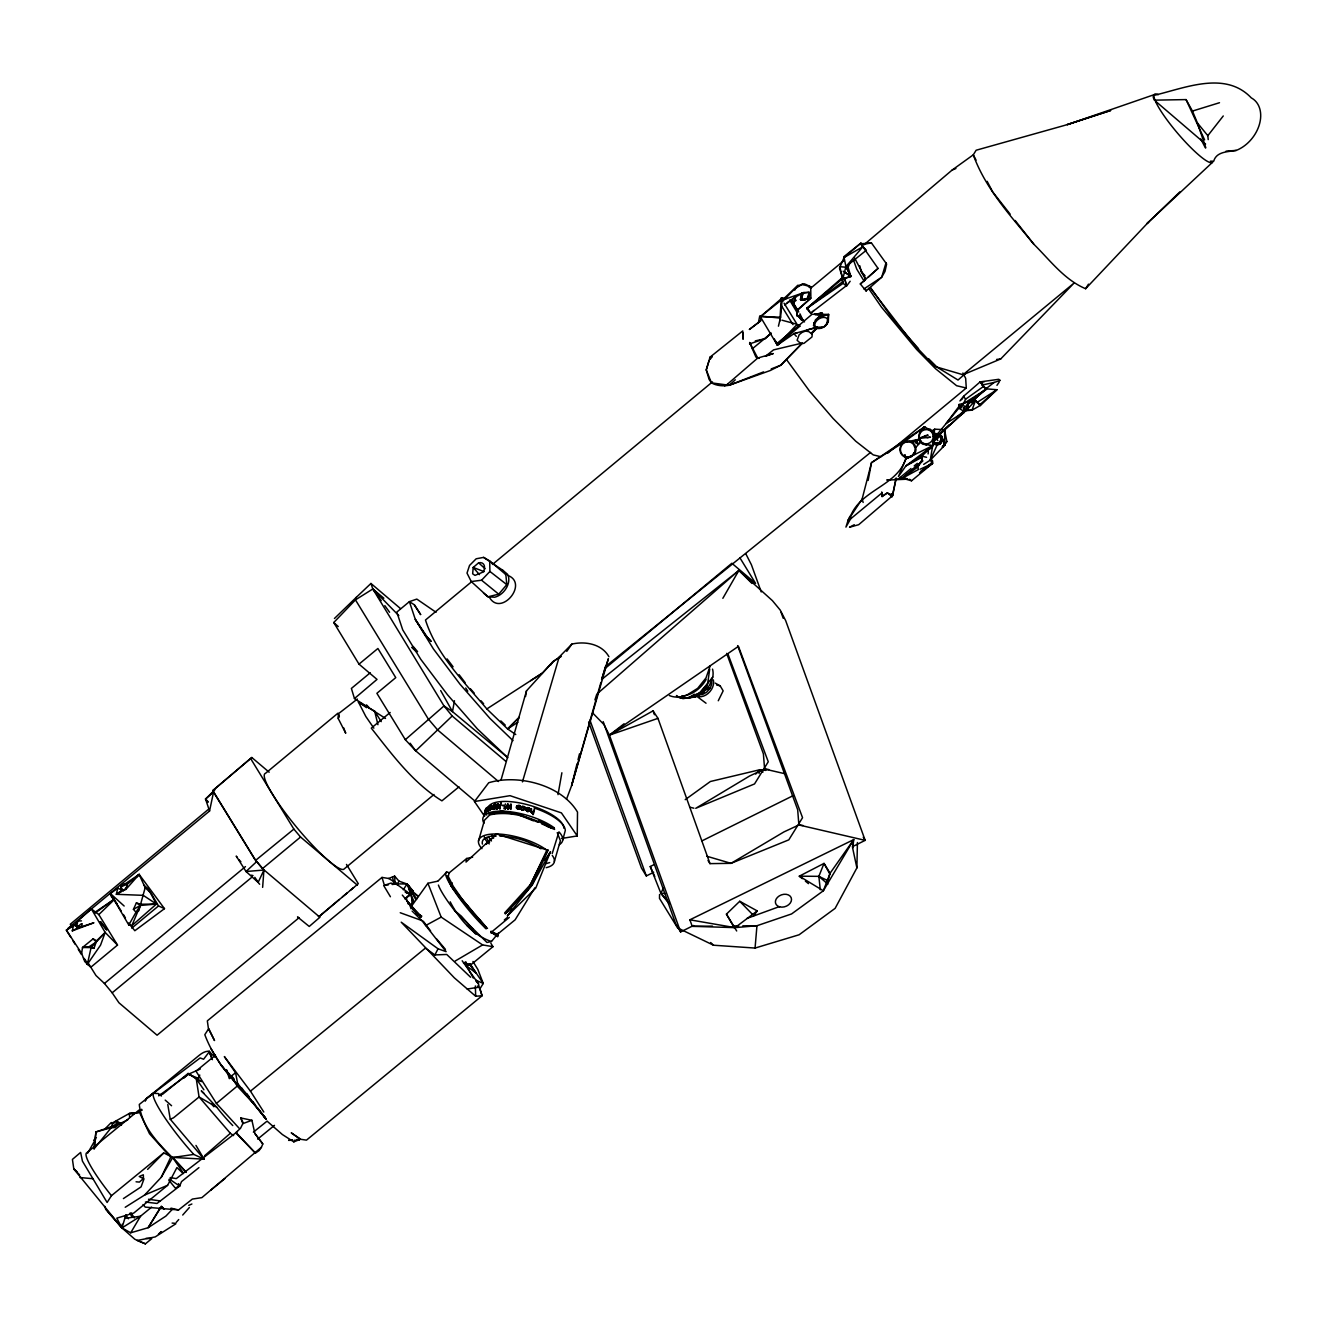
<?xml version="1.0" encoding="UTF-8"?>
<svg xmlns="http://www.w3.org/2000/svg" width="1327" height="1327" viewBox="0 0 1327 1327"><rect width="100%" height="100%" fill="white"/><g stroke="black" fill="none" stroke-linecap="round" stroke-linejoin="round"><path stroke-width="1.5" d="M483.94 823.238A41.419 14.68 16.1 0 1 505.189 811.278A41.419 14.68 16.1 0 1 554.155 827.749L554.57 829.425L538.58 820.202M946.864 441.543L942.485 447.199L946.864 441.543L944.525 429.699L934.689 429.168L931.172 431.341M412.233 892.175L413.294 891.296L412.216 892.225L413.294 891.296L408.285 885.258L412.879 892.739M919.379 438.391L919.395 435.173A7.249 7 -76.5 0 1 929.298 430.164A7.249 7 -76.5 0 1 931.687 441.161A7.249 7 -76.5 0 1 920.722 441.277L919.379 438.391L926.064 435.455L928.137 435.123L919.379 438.391L930.443 437.164L927.158 437.728M935.253 436.135L933.544 434.874L941.291 435.704L940.379 443.682L932.499 442.754L940.296 443.666C941.357 441.41 940.329 431.623 940.661 438.175M561.421 838.515L577.245 835.927L577.51 812.091C561.288 784.788 517.961 773.923 488.718 782.748L474.469 801.525L484.604 816.337M510.447 809.37L511.011 804.344M510.945 804.344L508.291 807.861L510.878 804.245L510.928 809.42M659.569 894.464L659.486 898.396L677.566 927.872L713.511 945.222L755.063 948.059L799.119 934.772L835.131 908.348L856.894 867.891L857.424 842.529M519.968 807.43C519.736 803.863 514.362 808.591 518.675 805.837M487.888 808.359C487.672 804.411 484.239 812.804 486.661 810.432M779.878 321.034L781.271 298.044L785.833 298.89L803.963 292.554L809.105 292.189L807.728 298.276M531.281 810.78L531.397 808.624L531.513 812.738M121.404 1123.405L117.639 1122.592L111.219 1127.718L94.084 1148.834L95.942 1131.948L112.165 1126.407M911.052 468.497L900.071 477.538L911.5 480.822L932.649 463.355L932.417 460.353L930.293 460.154L923.692 464.384M529.423 810.979L527.416 811.494L526.023 810.233A1.858 1.742 8 0 1 525.923 809.686L529.49 809.901L528.727 808.276L529.523 809.769M813.915 310.418L810.78 313.487L806.7 308.511L842.711 278.57L850.889 276.464L848.102 267.341L849.595 263.559L845.929 266.627L842.728 279.134L843.226 283.298L846.444 286.217L850.159 281.258M522.954 809.818L524.746 808.491L523.336 806.833M760.603 320.885L749.44 329.428L760.603 320.885L760.952 318.032M495.916 807.878L497.21 808.375L496.132 808.309L496.381 806.335L497.542 804.56L498.454 805.157M491.571 805.373L491.537 806.451A5.242 2.355 -62.9 0 1 491.388 807.081L491.537 807.264A5.374 2.438 -62.7 0 0 491.687 806.551L490.708 805.439L489.199 808.657A4.86 1.874 -64.7 0 0 489.082 809.238L489.829 810.449M498.189 807.33A6.005 3.981 -54.3 0 0 498.438 806.65L498.72 806.003A5.358 3.533 -54.4 0 0 498.869 805.356L497.426 804.013L495.668 807.115A4.844 2.87 -57.8 0 0 495.568 807.662L496.514 809.138L498.139 807.314A5.772 3.799 -54.6 0 0 498.388 806.783L498.471 806.352A7.083 4.611 -54.9 0 0 498.587 805.871A5.258 3.417 -54.9 0 0 498.703 805.273L498.471 804.062L498.703 805.273M145.953 1238.373L151.726 1238.688L145.389 1243.847L134.807 1239.252L121.968 1227.923L122.217 1224.24M343.593 727.727L345.733 733.25L338.302 718.67L338.684 713.528L357.361 699.047M338.302 718.67L338.584 714.805M262.63 887.365L263.924 870.048L254.552 858.868L213.547 792.07L205.536 799.036L209.55 811.013L67.876 928.469M486.362 810.465L486.213 809.503L486.478 810.349M495.568 807.679L496.381 809.055L495.701 807.778M530.717 811.179L531.762 812.754L530.684 811.245M755.063 948.059L756.954 925.732L791.589 913.938L823.354 890.765L853.759 839.593L689.874 919.81L692.23 926.312L734.992 927.639L756.954 925.732L742.805 925.848M778.435 326.193L780.608 317.153L782.2 299.039L781.271 298.044L781.221 300.151L760.354 316.738L777.323 345.136L793.961 333.674L797.411 332.629M821.911 314.217L815.442 319.873L813.484 325.397L817.216 328.565L823.802 326.989L828.297 321.864L828.645 314.399L812.024 314.283L799.435 324.982L796.797 324.684L777.323 345.136L775.3 341.122M529.49 809.868L528.229 808.11A1.858 1.758 14.4 0 0 527.682 808.11L528.196 808.11M803.416 300.151L800.579 299.57L802.105 299.603L801.956 293.483L800.579 299.57L803.416 300.151L807.861 298.492L809.238 292.404L801.823 293.267L800.446 299.371L807.861 298.492M495.585 806.219L495.452 806.65A7.099 4.147 -58.1 0 0 495.585 806.169A5.341 3.102 -58.2 0 0 495.717 805.589L495.386 804.311L495.85 805.671A5.358 3.102 -58.3 0 1 495.717 806.302L495.585 807.463M486.296 809.785L487.357 807.529L486.992 808.276M486.445 809.984L486.495 808.607M856.894 867.891L852.647 848.069L853.045 844.436M489.215 809.57L489.729 810.316L490.957 808.491A5.971 2.72 -62.7 0 0 491.156 807.944L491.272 807.513A7.116 3.235 -62.7 0 0 491.405 807.032L490.874 805.754L489.53 809.072M94.084 1148.834L95.942 1131.948L111.219 1127.718L127.774 1119.855M495.701 805.589L495.485 804.378L494.258 804.676A1.808 0.979 -60.6 0 0 493.893 805.124M531.729 812.323L531.381 810.465M533.537 811.809L531.978 812.34L531.231 810.946M498.388 805.871L498.123 806.816L497.774 804.477M852.647 848.069L853.759 839.593L830.088 873.216L823.354 890.765L799.285 876.185L824.017 863.413L830.088 873.216L826.937 884.396M522.888 810.266L525.243 808.01L521.975 806.534A1.941 1.791 -8.9 0 0 521.528 806.833L522.224 807.032A1.742 1.642 -7.2 0 1 523.253 806.899L523.767 807.032A1.808 1.692 -7 0 1 524.198 807.198L524.746 808.508M882.538 495.999L887.348 492.914L892.142 496.879L896.107 478.151M489.082 809.238L489.414 810.449M491.537 806.451L491.255 805.224L490.177 806.103M914.32 454.365L915.199 448.543L913.54 444.412A7.663 7.398 -76.5 0 0 900.917 446.701A7.663 7.398 -76.5 0 0 908.829 456.936L912.279 455.41L914.602 452.341L911.566 456.737L908.099 457.682A8.277 7.995 -76.5 0 1 900.137 447.829A8.277 7.995 -76.5 0 1 911.334 441.858A8.277 7.995 -76.5 0 1 914.32 454.365L908.099 457.682L908.829 456.936M934.706 433.017L924.637 426.846L923.045 429.367L930.011 429.284L934.706 433.017L932.931 445.54L922.398 455.559L905.877 465.926L898.412 476.592L905.794 458.96L905.147 454.862M709.713 669.123L707.523 684.45L703.426 692.395L695.713 696.791L689.376 697.869L679.324 697.67L676.488 695.53M934.59 434.194A5.69 5.49 -76.5 0 1 941.739 436.384A5.69 5.49 -76.5 0 1 940.03 443.948A5.69 5.49 -76.5 0 1 932.632 442.87L933.229 441.941L930.293 460.154L932.533 463.339L919.528 472.644M933.611 436.683L934.689 429.168M91.331 908.879L98.828 914.602L117.506 945.073L90.783 967.267L84.746 961.561L81.644 953.383L82.49 947.495L93.106 938.852L96.589 940.777L105.181 932.45L91.331 908.879L77.746 921.054L75.108 924.919L68.108 929.082M494.954 807.679A5.955 3.367 -58.7 0 0 495.153 807.131L495.369 805.389M527.532 811.046L528.743 810.88L527.051 810.83A1.725 1.592 13.8 0 1 526.653 810.498L526.371 809.487L529.091 810.615M854.289 524.712L849.529 527.234L858.702 524.696L892.623 495.668L891.512 493.727L891.396 494.871L887.348 492.914L882.123 496.58L881.725 491.985M494.755 804.328L492.931 809.221L494.905 808.458A2.853 1.659 -58.2 0 0 495.319 807.612M526.819 808.525L526.653 808.027A1.924 1.825 13.4 0 1 528.163 807.629L526.437 808.276L528.179 808.176M118.717 1121.995L118.269 1124.749L115.001 1127.552L111.219 1127.718L112.397 1124.218L116.328 1121.182L121.537 1124.997M493.146 807.911L494.855 804.892M525.542 696.509L526.487 690.869L553.011 661.642L559.878 656.782M452.009 882.754L451.296 886.237L462.012 900.436L452.076 886.121L446.9 875.936L451.296 886.237L486.163 928.817A41.419 6.27 50.7 0 1 453.436 889.604A41.419 6.27 50.7 0 1 449.455 873.033M558.003 794.624L561.885 772.762M411.552 904.317L412.233 905.81L412.199 903.471L412.233 905.81L411.685 904.483M454.464 700.739L452.49 711.62L507.395 757.302M525.193 808.773L525.243 808.558A1.891 1.775 0.4 0 0 525.127 807.629L524.928 807.28M82.257 923.791L81.229 926.793L78.509 927.59L73.682 924.703L72.288 930.857L93.902 922.779L81.229 926.793L76.767 926.362L77.746 921.054L81.445 920.888M495.734 807.562L495.933 806.186M868.157 480.424L871.507 462.642L924.637 426.846L922.265 430.114M487.855 807.778L487.971 808.143M472.628 857.159L466.739 858.469L466.026 862.069L496.514 833.97L546.177 849.711A39.346 13.95 16.1 0 0 496.514 833.97A39.346 13.95 16.1 0 0 481.933 848.666M826.572 324.651L828.645 314.399L818.228 317.568M892.623 495.668L896.173 478.317M209.55 811.013L213.547 792.07M495.286 806.103L495.021 807.048M524.729 808.574L523.783 807.032M105.181 932.45L91.082 947.611L87.35 964.331L100.553 945.123L105.181 932.45L117.506 945.073M117.738 888.145L116.345 894.315L143.233 895.343L156.437 904.069L131.854 925.649L128.785 925.002L110.406 893.569L117.738 888.145L123.394 890.699L127.691 886.254M802.105 299.603L801.956 293.483M493.561 805.705L492.98 809.288L495.137 807.629M491.322 807.081C491.653 807.778 490.625 803.913 489.663 808.508M529.937 810.133L529.838 810.382A2.057 1.924 21.6 0 1 529.39 811.062L529.954 810.017A2.107 1.974 20.3 0 0 529.954 809.354L528.743 807.778L526.653 808.093M489.481 808.425L489.812 806.799M492.914 807.579L492.931 807.546A4.844 2.505 -60.6 0 0 492.815 808.126L493.495 809.42M520.234 806.318L520.483 807.562A2.04 1.874 -14.3 0 0 520.499 806.998L520.217 806.235A1.924 1.758 -22.1 0 0 519.338 805.522L516.518 806.683A2.024 1.825 -23.8 0 1 517.298 805.754M847.008 268.585L850.889 276.464L842.728 279.134L841.384 278.454L843.226 283.298L806.7 308.511L841.384 278.454L842.711 278.57L839.493 268.037L844.072 257.538L860.941 243.09L862.716 244.649M96.589 940.777L94.001 948.357L89.191 946.665L82.49 947.495L91.082 947.611M516.435 807.164L516.833 806.302A2.156 1.957 -22.9 0 1 517.43 805.771A1.891 1.742 -23 0 1 518.592 805.456L519.371 805.605M128.785 925.002L135.984 912.246L138.821 910.72L145.174 887.68L139.153 874.427L120.724 886.818L121.586 890.55L116.345 894.315L121.62 891.595M759.044 773.409L759.94 769.71L765.961 770.39M577.029 763.755L571.605 785.65L566.513 799.202M578.025 759.774L579.501 753.802M491.537 807.214L493.146 806.401L491.753 806.634M921.154 461L917.604 467.187L918.649 469.376L901.862 478.516L917.604 467.187L921.883 460.983L922.398 455.559L921.203 457.682L905.877 465.926L932.931 445.54L905.794 458.96C896.538 486.213 860.941 489.663 850.458 516.352L850.574 518.907L845.929 527.118L848.169 520.002L862.119 499.085L871.507 462.642L903.206 442.621L924.637 426.846C918.815 430.628 915.647 440.299 922.962 444.263L932.931 445.54L934.308 434.858L930.011 429.284M500.992 780.143L526.487 690.869M562.714 840.074L565.285 830.553A41.419 14.68 16.1 0 0 534.084 807.961M486.578 809.37L487.241 807.579M600.932 682.377L571.605 785.65L608.38 658.706L601.944 678.296M602.06 678.396L605.444 666.486M120.724 886.818L127.342 884.246L122.565 884.213L120.724 886.818L123.394 890.699L121.586 890.55L125.833 889.505L127.342 884.246L139.153 874.427L164.482 908.663L134.823 930.725L128.619 923.011M485.782 808.74C480.59 827.136 488.303 800.297 485.3 810.615A41.419 14.68 16.1 0 0 486.777 815.043M486.727 810.001L485.367 812.572L486.793 810.283M485.566 812.638L486.727 810.366M478.483 841.019L484.504 820.202L489.763 814.894C511.442 810.25 533.603 818.112 552.463 828.479L546.724 826.174M487.556 810.167L488.353 808.11M488.502 807.596C490.808 807.015 487.241 807.347 488.834 806.468M499.831 808.226C503.912 792.8 497.99 812.008 500.213 808.807M502.319 805.423L504.16 805.539L502.435 805.506M503.878 808.757L505.405 803.913M533.67 811.477C535.859 803.847 532.591 819.937 532.708 812.854A1.725 1.592 31.1 0 1 531.961 812.87L531.729 812.821M552.214 853.543L558.767 832.377M554.371 861.488L560.392 840.688L557.24 832.626M704.521 688.564L703.426 692.346L709.514 685.346L712.765 677.035A20.917 15.343 -49.7 0 0 712.533 669.123M522.44 781.902L559.165 657.047L571.887 644.093C585.224 640.991 601.761 643.927 608.944 656.732M172.908 1208.715L165.908 1216.079L148.11 1227.724L130.709 1232.8L121.968 1227.923L125.916 1214.802M886.038 262.779L881.692 277.227L866.1 290.978L860.311 283.961L878.043 268.402L861.273 244.55L861.754 243.704L871.457 242.99L886.635 264.04L884.993 271.471L881.692 277.227L863.877 288.954M400.538 608.612L370.946 583.465L356.2 597.432L355.454 599.87L333.757 622.529L359.003 664.147L377.017 679.407L354.458 698.549L385.527 718.454M594.927 699.876L596.851 693.988M196.877 1081.339L199.78 1075.052M793.032 304.746L795.619 296.883L803.963 292.554L800.446 299.371M742.772 332.662L743.087 339.264L742.755 330.937L710.045 357.145L706.246 369.918L709.116 379.439L711.471 382.873C716.746 385.908 723.298 386.29 729.236 385.261L770.241 370.532L780.757 365.224L802.039 343.477M520.366 807.811L520.383 807.778A1.99 1.825 -14 0 1 519.753 808.674L517.912 809.221M522.622 810.167C518.857 807.712 523.435 810.946 524.696 808.773M710.144 665.955L706.014 677.931L697.67 688.348L686.756 695.149A29.907 21.945 -49.7 0 1 669.405 695.564M493.345 806.716L493.677 805.854A2.604 1.393 -60.5 0 1 494.042 805.207M489.746 807.496L489.962 806.949A2.604 1.045 -64.7 0 1 490.277 806.285L491.438 805.307M489.845 807.861L490.21 806.899M793.529 302.639L795.619 296.883L787.16 302.705M974.648 398.581L975.411 400.721L971.978 410.192L963.933 410.789M267.573 1121.58L282.402 1134.552L293.831 1141.867L294.461 1140.142M847.555 267.092L848.65 264.106M497.973 807.231L497.94 807.33A2.953 1.924 -54.8 0 1 497.791 808.01L496.547 809.022M820.285 889.737L818.859 876.351L824.017 863.413L829.707 873.829M544.816 860.244L550.489 851.801L535.76 888.095L507.412 915.862L511.94 909.111M261.419 1147.258L262.812 1143.924L254.884 1133.507L251.914 1120.303L240.768 1117.948L242.824 1123.621L240.502 1128.332L235.692 1132.76L255.447 1153.113L259.047 1150.625L261.419 1147.258L201.87 1197.634L192.349 1199.077L178.564 1209.942L145.24 1207.122L143.051 1204.601M145.406 1202.03L157.05 1203.456L179.643 1186.089L181.534 1181.594L198.934 1167.627M131.854 925.649L140.347 905.462L156.437 904.069L148.259 888.891L143.88 885.175M933.18 440.249L967.731 408.932L968.71 407.422L967.748 404.337L964.53 411.586L933.097 440.249L949.369 424.607M937.907 443.218L930.293 460.154L944.874 445.175L944.525 429.699M496.431 805.389L496.315 805.257A2.604 1.592 -57.5 0 1 496.812 804.759M669.107 903.704L660.912 893.353L663.45 887.763M524.596 808.939L522.622 809.686M136.382 902.924L140.347 905.462L135.984 912.246L133.43 909.327L136.382 902.924L140.645 904.234L156.437 904.069M507.412 915.862L532.144 884.96L548.184 850.06M758.43 322.494L759.757 315.942L779.712 318.065M415.832 899.59L407.057 884.014L397.785 883.865L388.645 878.474L382.01 877.412L207.327 1020.861L208.488 1028.989L204.806 1034.678C211.988 1053.738 223.799 1070.574 237.931 1085.104L235.609 1072.797L224.346 1056.557L250.455 1091.159L263.808 1112.026M259.644 884.263L258.151 882.389L263.924 870.048L246.026 871.507L236.223 856.081L237.4 857.806M125.219 1207.271L144.61 1195.046L161.247 1177.314L170.685 1157.293L149.487 1133.706L138.605 1110.434L86.321 1153.18A51.77 7.846 50.7 0 0 111.451 1195.677L107.122 1202.478L82.44 1161.142L80.632 1152.417L72.421 1159.4L73.814 1168.987L121.968 1227.923L140.513 1216.212L151.626 1207.122M546.956 849.96L530.8 884.147L504.625 912.926M522.689 810.25L525.094 809.088L523.07 810.2A2.488 2.239 -2.1 0 1 522.556 810.15L520.93 808.873M493.694 806.036L494.706 804.792M848.169 520.002L850.01 516.186M397.121 884.827L398.946 881.111L394.65 876.119L388.645 878.474M533.603 811.643L531.945 812.406M718.272 700.756L723.165 690.853L720.163 685.843L715.253 683.106M550.489 851.801L532.144 884.96L505.255 913.888L527.731 889.72L547.752 849.977M496.497 805.605L497.608 804.394M408.517 904.052L409.429 903.538L419.382 914.767L420.825 917.123L419.763 917.421M250.455 1091.159L425.386 948.125L434.908 954.926L438.043 948.788L401.218 922.182L454.381 977.883L475.68 996.245L482.083 995.764L479.992 988.681L477.372 986.011M517.099 808.16L519.703 808.176L518.824 805.854M519.786 808.06L518.044 808.773M104.916 1206.392L105.712 1209.361L121.968 1227.923L116.793 1218.153L133.745 1213.06L167.633 1185.276L176.922 1167.561L183.275 1173.582M487.739 810.233L488.883 807.662M489.481 806.965L486.976 811.543L488.651 806.385A39.346 13.95 16.1 0 1 529.987 805.406A39.346 13.95 16.1 0 1 563.826 828.197M508.291 807.861L507.843 803.98L505.139 808.807L507.942 804.062L508.357 807.944M505.222 808.906C511.011 798.141 504.592 816.337 510.53 805.638M505.139 808.807L507.561 805.323L508.042 809.105L510.447 805.555M87.698 1153.146L95.644 1139.113M801.243 299.935L802.238 298.177M722.85 598.328L738.89 570.411L772.414 600.65L780.193 610.038L785.684 620.654L865.171 840.356L852.266 846.759M161.247 1177.314L172.709 1157.526L193.759 1154.424L204.076 1159.151L195.965 1145.417M968.71 407.422L964.53 411.586L958.774 408.218L959.703 405.432L946.118 423.529L964.53 411.586L963.419 408.152L986.492 389.076L983.274 386.605L965.608 399.211L961.461 407.721L958.774 408.218L933.793 438.491M130.709 1232.8L140.513 1216.212L124.589 1218.435M709.116 360.629L706.246 369.918L711.471 382.873L729.236 385.261L763.589 371.892M494.689 808.226L493.13 808.309M160.434 1207.603L148.11 1227.724L160.832 1207.321M494.573 808.093L493.279 808.392M534.864 887.813L515.108 919.843L497.393 934.341L490.857 931.305L497.293 935.22M438.258 880.763L446.801 872.121M479.992 988.681L483.244 983.473L477.853 969.456L472.959 961.461M1154.274 94.632L1067.19 124.705L1110.732 110.473L1064.503 125.418L976.141 150.233L973.288 154.828C985.613 189.064 1011.174 216.467 1033.849 244.251C1049.939 260.109 1064.237 279.698 1085.619 288.722L1088.472 284.144M553.707 828.28L546.392 825.294M346.48 864.408L358.29 883.699L319.061 916.559L262.481 868.621L255.613 860.377L212.801 790.577L251.798 757.501L269.165 772.214M491.056 933.08L491.255 932.251L497.691 936.746L498.471 932.964L491.454 941.506L486.959 942.469L454.481 910.422A39.346 5.955 50.7 0 1 438.424 885.076M966.637 406.045L967.748 404.337M403.275 889.77L407.057 884.014L398.946 881.111M550.755 664.91L553.011 661.642L561.354 656.384M996.942 385.328L999.198 382.076M712.765 677.035L699.793 692.86L687.917 697.654L695.713 696.791M566.745 651.375L571.887 644.093M412.548 904.732L427.924 883.284L437.91 881.128M753.786 915.713L757.236 910.919L739.736 901.282L726.433 914.137L734.213 927.573M497.791 935.867L491.222 932.317L509.286 917.372M961.528 399.692L964.148 396.093M209.566 1051.399L203.595 1059.245L200.161 1057.951L146.733 1098.341L145.224 1100.813L146.733 1098.341L199.465 1055.098A12.424 6.303 -44.4 0 1 209.085 1051.332L212.353 1059.527L209.085 1051.332L214.808 1057.155M1208.217 139.617L1207.819 135.686L1223.262 115.963M710.078 359.385L712.035 356.897M494.755 808.375L493.694 809.37M959.935 400.936L963.734 396.126L980.155 381.894L982.113 383.287M483.492 593.069L488.004 596.802L498.703 594.164L506.798 584.626L505.852 574.541L502.85 570.328L483.609 557.39L476.177 558.783L469.542 565.435L467.004 573.098L471.251 581.558L488.004 596.802L494.739 597.216A15.526 11.396 -49.7 0 0 507.561 574.276L502.85 570.328M916.161 447.083L921.336 441.145M932.864 442.256L940.296 443.666L941.208 435.671L939.864 436.434M125.833 889.505L139.153 874.427L134.508 878.491M176.06 1222.565L178.73 1219.546M182.711 1215.034L189.363 1207.504M782.615 301.445L798.174 285.172L783.262 299.172M519.769 808.657L520.416 807.679A2.04 1.874 -14.2 0 0 520.217 806.235L518.957 805.406M780.193 300.648L782.731 297.862M811.46 333.044L816.702 327.321L822.027 327.072M933.909 441.377L939.184 436.998M212.801 790.577L251.798 757.501M820.152 315.511L822.093 313.388L814.828 314.482L818.377 315.162M319.061 916.559L339.264 899.49M700.241 692.379L707.457 684.583L702.182 691.168L692.777 697.057L683.023 698.649L676.505 696.26M527.731 889.72L532.144 884.96M471.715 581.657L425.486 620.024C436.633 654.775 463.82 681.564 486.827 708.933L542.245 673.187L553.011 661.642M1085.619 288.722L1148.734 221.891L1212.745 162.076A44.703 7.663 49.6 0 1 1173.499 128.288A44.703 7.663 49.6 0 1 1158.305 94.665M471.251 581.558L481.568 580.214L489.912 571.456L489.696 560.939L483.609 557.39M967.051 410.292L971.978 410.192L980.238 405.498L975.411 400.721L965.641 410.922L962.689 411.884L956.767 417.541M136.283 877.379L139.153 874.427M962.987 374.745L1000.691 358.97L1074.107 283.016L962.987 374.745L934.905 366.468L913.258 343.759L870.263 287.909M811.958 333.326L817.631 327.52M736.054 573.33L738.89 570.411L751.994 583.449M755.693 774.072L759.94 769.71L763.042 772.015M147.596 1169.386L163.752 1152.914L168.728 1155.386M812.091 333.11L817.697 327.437M93.653 1140.324L96.373 1137.587M104.518 1129.36L111.302 1122.509M486.296 844.254L495.054 835.446M515.755 734.528L507.611 728.954L519.156 717.376L507.611 728.954L486.827 708.933M917.305 441.46L917.471 442.704M207.825 802.404L205.536 799.036L214.825 789.864M1148.734 221.891L1146.959 223.633L1179.968 191.801M98.828 914.602L114.504 899.391M505.886 761.383L452.192 715.999L415.699 750.85L405.316 739.686L376.885 693.308L395.761 677.633L377.896 648.488L359.003 664.147M334.454 618.482L356.2 597.432M986.392 388.247L974.433 399.128L980.421 405.481L996.909 389.723L985.911 388.794L980.155 381.894M161.197 1231.622L158.411 1234.259L161.512 1231.871M256.459 861.804L246.026 871.507L258.151 882.389L254.817 877.329M489.812 810.266L490.608 809.254A2.853 1.294 -62.7 0 0 490.924 808.607A5.756 2.637 -62.6 0 0 491.156 807.944M977.883 396.06L974.433 399.128M797.444 310.369L810.863 298.127L810.731 286.781L805.323 284.194L802.089 284.376L795.935 288.092M787.641 335.731L777.323 345.136L799.816 326.226L799.435 324.982M464.898 962.224L466.358 965.691L470.521 964.646L483.244 983.473L475.73 980.089M865.237 279.98L860.311 283.961M868.074 277.409L878.043 268.402M405.316 739.686L443.998 705.947L452.49 711.62L440.664 690.554M771.07 333.21L764.916 338.75L749.539 343.909M729.236 385.261L735.291 379.804M490.061 809.868L490.625 809.138L489.829 809.835M967.151 372.041L958.028 380.036L937.078 367.181L928.518 358.655M979.409 405.05L996.909 389.723L976.937 402.545M597.747 693.324L738.89 570.411L601.546 679.54M204.64 1155.701L230.351 1133.291L233.585 1135.564M797.129 310.054L810.863 298.127M726.914 384.648L757.75 358.041L773.259 353.546L765.463 356.3L773.541 349.88L802.304 343.063L780.757 365.224L771.219 368.923M183.69 1078.221L188.252 1074.289L200.277 1069.031M781.122 298.857L760.354 316.738L780.608 317.153M771.203 333.359L764.916 338.75L755.295 340.89M478.632 562.814L473.192 567.458L472.661 573.828L475 575.387L483.857 571.738L484.537 567.475A7.249 5.325 -49.7 0 0 478.632 562.814L485.151 568.785M863.744 244.964L952.189 170.005L973.288 154.828L976.058 160.119M494.407 804.776L495.435 804.344M469.824 965.376L470.023 964.132L475.779 972.857L466.358 965.691L465.877 962.141L466.358 965.691L470.504 964.613M922.647 460.967L901.862 478.516L922.647 460.967L921.203 457.682M231.429 1076.844L229.306 1078.652L226.618 1069.711M921.801 471.085L932.582 462.012M239.192 1128.298L216.417 1103.417L237.218 1086.1L231.893 1077.64M71.111 925.931L70.298 924.222L208.737 809.072M793.065 302.855L796.217 300.25M810.366 288.49L843.574 260.855M492.45 564.456L712.483 381.877M752.343 348.802L769.892 334.255M370.266 672.772L351.39 688.431L354.458 698.549M390.171 712.483L371.295 728.141C392.128 754.599 412.929 782.83 441.924 800.845L458.993 786.828M131.771 928.137L158.527 905.943L164.482 908.663M87.549 962.009L95.975 975.511L104.435 983.456L245.445 866.614M262.481 868.621L300.549 837.022L357.378 885.175M318.198 915.995L319.956 917.222L309.241 926.462L297.53 916.94A6.22 0.995 50.3 0 0 299.089 917.703L157.084 1035.209L118.932 1002.764L112.181 992.812L252.147 876.981M433.995 794.491L343.66 869.367A62.021 9.886 50.3 0 1 294.611 824.78A62.021 9.886 50.3 0 1 265.516 773.309L337.954 713.18L339.364 716.829M604.73 668.758L731.857 563.262L755.577 583.366L739.819 557.655M342.432 896.853L347.193 892.905M350.361 890.284L353.529 887.647M887.597 453.27L966.272 388.015L965.674 378.344L962.904 372.987M850.574 518.907L881.874 492.997M914.187 465.91L917.339 463.322M215.488 1055.164L195.998 1071.154L216.417 1103.417M257.654 1139.113L274.473 1125.346M490.857 943.281L492.98 946.682L471.599 964.198L463.554 963.236M255.613 860.377L293.864 829.11L250.886 758.978M138.671 1111.744L141.707 1109.272M199.879 1080.742L188.102 1073.443L162.558 1094.327L158.825 1094.758M466.739 858.469L449.007 872.967L448.294 876.55L453.287 886.37L462.858 900.154L486.097 927.158L474.336 915.298M111.451 1195.677L163.619 1153.03M504.293 919.993L507.246 917.571M210.645 1190.253L224.91 1178.592M776.726 343.643L798.572 325.828L799.816 326.226M76.701 927.523L81.478 923.642M606.522 665.739L870.612 452.424M843.79 256.758L860.941 243.09M253.374 1132.147L267.158 1121.066M161.43 1096.019L158.245 1093.548L153.235 1093.315L139.269 1104.479C142.487 1133.424 168.595 1151.736 186.344 1172.438M519.736 808.773L519.769 808.757A2.007 1.825 -14.8 0 0 520.383 807.927M521.544 806.899L523.452 806.849M529.291 811.096L527.648 811.543L529.125 811.261M485.367 812.572L486.312 812.058M237.467 1131.566L176.259 1178.625L170.171 1177.563M624.072 723.779L609.425 735.141L680.618 931.919L693.54 925.5M810.797 313.106L846.361 285.72M985.911 388.794L994.155 382.441L1000.326 380.451L998.733 379.306L980.338 381.861L983.274 386.605M757.236 910.919L734.992 927.639L689.874 919.81M972.243 403.159L975.411 400.721L967.632 402.944M230.483 1076.628L237.931 1085.104L220.68 1064.503L230.483 1076.628L235.609 1072.797M806.7 308.511L842.695 281.722M784.721 304.945L795.619 296.883M70.862 937.393L66.35 930.111L73.682 924.703M689.376 697.869L694.336 694.203M497.21 804.344L498.089 803.963M158.709 1095.853L188.252 1074.289L198.685 1078.436M94.864 913.258L114.321 899.175L95.494 911.931M415.799 912.959L421.555 916.094L420.825 917.123C418.619 912.23 397.387 897.948 411.071 894.63L407.057 884.014M685.213 799.667L710.376 781.503L759.94 769.71M920.838 471.218L932.533 463.339M123.411 1198.58L141.077 1186.885L143.963 1178.973L139.235 1176.502L143.316 1174.777L143.449 1178.525L139.418 1182.092L136.051 1181.793M507.611 728.954L517.845 722.27M530.618 680.635L542.245 673.187M175.861 1223.793L155.209 1236.913L137.212 1240.48L145.389 1243.847M489.862 810.415L490.774 809.337A2.853 1.31 -62.6 0 0 491.189 808.458M913.59 442.19L917.106 440.017M960.3 415.019L963.85 412.896M455.194 961.03L482.613 944.924L492.98 946.682M496.862 809.039L497.874 808.143A2.853 1.858 -54.9 0 0 498.222 807.529M406.493 897.732L404.718 898.744L411.071 894.63L396.607 884.213L390.918 883.102L384.399 885.341L382.01 877.412M972.094 402.595L975.411 400.721M133.43 909.327L140.347 905.462M111.451 1123.455L129.183 1113.552L138.788 1112.457M657.96 718.355L609.425 735.141L738.442 646.332L802.553 817.697L788.802 839.858L731.011 863.346L709.978 863.628L657.96 718.355L653.066 710.857L609.425 735.141L603.934 724.542L592.804 713.097M425.519 925.599L441.178 917.106L482.613 944.924M72.288 930.857L78.509 927.59L75.108 924.919L76.767 926.362M925.947 451.545L932.4 447.182L930.161 445.441M533.222 812.157L532.21 812.389M654.775 876.566L650.247 866.531L653.946 864.69M702.083 840.82L792.816 795.818M588.591 721.921L641.455 868.024L646.315 875.953L653.697 872.287M497.608 803.93L497.061 804.262A1.808 1.111 -57.5 0 0 496.68 804.693M920.324 469.144L932.168 463.67M724.559 385.809L727.561 384.432M178.498 1183.618L179.643 1186.089L175.264 1188.03L168.728 1180.051M188.749 1205.364L191.884 1204.004M167.783 1104.562L170.254 1119.225L173.522 1117.815L199.067 1096.981L196.263 1078.818L188.102 1073.443M144.61 1195.046L167.633 1185.276M474.419 915.58L487.523 928.386M293.831 1141.867L300.35 1139.263L291.243 1132.843L300.765 1139.296L306.471 1140.142L482.083 995.764L479.91 989.262M952.189 170.005L955.921 168.529M521.992 806.617L522.987 806.418L521.975 806.534M820.434 313.155L821.96 313.172L814.695 314.267L821.96 313.172M746.902 918.45L779.148 906.689M242.824 1123.621L251.914 1120.303M704.421 690.272L709.912 688.414A11.047 8.128 -49.3 0 0 711.504 679.922M809.055 287.345L810.731 286.781L802.089 284.376M532.741 812.788L532.11 812.821M801.823 293.267L803.963 292.554M910.986 442.355L920.225 439.386M1153.18 96.606A44.703 6.469 47.9 0 0 1154.341 100.155L1186.056 99.591L1192.459 111.07L1219.496 102.726M520.947 808.956L522.44 809.719L521.411 808.823M710.045 357.145L712.018 356.581M807.065 329.975L816.702 327.321L820.451 328.383M545.861 863.645L549.693 862.583M1153.296 95.544C1184.497 88.312 1224.987 70.182 1251.311 97.899A31.168 22.675 -52.3 0 1 1259.423 124.356A31.168 22.675 -52.3 0 1 1236.233 150.415C1228.205 151.892 1216.477 151.311 1213.724 161.164L1210.39 161.181M981.947 385.079L994.155 382.441M903.206 442.621L920.158 438.988M474.469 801.525L510.016 795.669L561.404 812.887L577.245 835.927M962.689 411.884L964.53 411.586L964.082 405.631M467.154 989.046L479.18 987.139L478.5 983.838L462.178 960.781M871.457 242.99L861.273 244.55L865.337 249.526M489.414 814.098L502.386 812.323L519.985 814.596L538.032 822.309M785.833 298.89L782.2 299.039M996.577 359.451L1000.691 358.97M698.583 694.884L702.68 694.436L706.727 692.13L709.912 688.414L706.594 687.535M384.399 885.341L388.23 884.927M392.046 884.495L397.785 883.865M129.714 1117.516L129.183 1113.552L138.638 1112.59M292.521 1139.976L288.623 1140.341L292.222 1140.275M296.435 1139.628L300.35 1139.263M886.934 479.91L890.749 479.594M894.58 479.279L906.042 478.35M1226.065 151.145L1236.233 150.415M138.605 1110.434L142.155 1110.218M887.182 480.109L907.137 479.196M434.908 954.926L446.735 954.461L470.604 977.236M984.203 381.745L980.338 381.861L982.942 384.366M527.4 807.728L528.229 807.712M518.21 809.171L519.371 808.923A1.941 1.742 -16.7 0 1 518.558 809.171L516.369 807.28A2.007 1.791 -22.6 0 0 516.518 808.11L517.712 809.171M295.821 1140.225L299.404 1140.158M936.563 434.825L933.462 434.858L940.677 435.853L936.563 434.825A4.363 4.213 -76.5 0 0 933.246 436.5M692.23 926.312L712.45 926.13M732.686 925.947L738.757 925.898M828.048 880.746L818.859 876.351L799.285 876.185L802.337 878.656M496.182 836.043L492.466 835.977A35.414 12.557 16.1 0 0 482.414 844.072M499.881 836.11C514.262 836.557 528.909 840.903 540.985 848.816M680.436 697.703L687.884 697.853M650.247 866.531L660.912 893.353L664.91 893.453M202.119 1159.052L170.685 1157.293M129.183 1113.552L133.944 1113.834M172.112 1223.079L174.749 1223.278M80.002 1177.547L92.923 1178.708M768.698 769.527L764.601 769.03L749.655 775.98L695.746 808.309L754.532 783.942L768.267 761.764L727.926 653.946M802.984 825.46L798.887 824.963L783.942 831.913L731.011 863.346L706.943 856.28M559.049 831.996L559.049 831.996A41.419 14.68 16.1 0 1 559.364 844.619M148.541 1199.243L160.086 1200.935M251.234 875.19L253.026 875.555M900.071 477.538L907.834 479.196M523.584 806.418L523.75 806.534A2.372 2.239 -7.9 0 1 524.347 806.716L524.663 806.965M784.672 773.674L764.601 769.03L763.39 753.819L726.665 653.398M170.967 1208.151L178.564 1209.942M716.663 685.014L720.163 685.843M880.946 456.737L873.232 454.896L855.699 441.178L833.124 418.519L809.321 390.801L786.33 359.335M966.272 388.015L956.601 385.709L935.535 368.707L916.509 349.333L881.493 307.167L868.522 288.324M921.32 456.04L926.561 457.301M690.04 807.28L693.888 808.193M781.935 320.189L795.968 323.97M918.234 443.434L915.763 442.754L917.04 443.6M491.454 941.506C473.075 935.518 458.86 918.632 450.185 901.796M528.528 807.712L528.66 807.828A2.057 1.957 14.4 0 1 529.158 808.06L529.954 809.354A2.09 1.957 20.5 0 1 529.987 809.918M848.102 267.341L839.759 266.727L842.711 278.57M546.177 825.626L553.89 828.148M527.449 811.427L526.039 810.15A1.858 1.742 9 0 1 525.94 809.603M528.644 807.745L528.743 807.778A2.04 1.941 14.3 0 1 529.257 808.043L529.772 808.641A2.19 2.04 20.3 0 1 530.004 809.769M94.001 948.357L89.191 946.665L96.29 942.004L93.106 938.852M508.258 575.57C528.809 584.013 500.478 617.32 489.298 597.117M438.043 948.788L446.121 951.658L421.87 920.573L412.116 911.068M526.371 809.818L527.549 810.979M400.24 912.744L421.87 920.573M483.791 571.489L473.192 567.458L479.478 574.641M519.869 815.392L533.288 820.783M405.896 892.524L411.071 894.63L405.017 891.877M541.648 823.851L552.463 828.479M796.731 314.947L796.996 312.359L789.582 299.968M920.192 441.991L926.445 445.043M531.779 812.257L531.198 811.311M201.472 1081.621L196.263 1078.818L203.91 1089.815M373.882 728.175L365.821 716.497L358.39 702L374.662 711.156L381.231 721.639M522.058 810.001L521.146 809.321M232.756 1125.545A36.244 5.49 50.7 0 1 216.649 1107.116L199.067 1096.981L230.351 1133.291M262.812 1143.924L254.884 1133.507M117.274 904.069L111.269 896.438L110.406 893.569L124.157 906.026M909.609 479.279L911.599 480.756M414.306 604.764L420.609 614.534L414.306 604.764L409.396 601.645L396.806 612.095L402.728 629.877L420.808 659.37L447.464 694.718L477.421 728.938L507.793 757.75M796.797 324.684L798.572 325.828M843.192 271.222L850.889 276.464L845.929 266.627L844.072 257.538L862.815 246.789L866.398 250.222L845.929 266.627L862.815 246.789L860.775 243.803M169.325 1179.039L179.643 1186.089M436.052 612.294L416.811 599.091L409.396 601.645L415.318 619.427L433.398 648.92L460.054 684.268L490.011 718.488L513.002 740.632M358.39 702L366.551 707.656M844.619 272.035L850.889 276.464M415.235 894.365L418.254 896.505M696.625 696.194L706.03 703.227M489.912 571.456L506.798 584.626M805.389 881.145L808.458 883.633M481.568 580.214L498.703 594.164M425.469 635.351L430.993 641.223L425.469 635.351L415.318 619.427L426.763 636.413M383.835 598.195L372.821 588.972L370.946 583.465M454.481 910.422L461.315 916.161L473.125 929.398L467.087 925.45L475.829 934.158M489.696 560.939L505.852 574.541M498.488 781.52L437.711 730.032L428.256 718.952L355.454 599.87L372.821 588.972L398.813 615.662M475.348 801.425L415.699 750.85L410.109 743.203M1155.883 101.482L1205.596 144.062M76.933 1171.658L73.814 1168.987L79.603 1174.893M818.859 876.351L827.866 884.114M418.237 896.256L408.981 888.261L413.294 903.156M165.195 1100.1L171.565 1105.723M333.757 622.529L338.252 626.56M66.35 930.111L81.644 953.383M203.91 1093.249L201.289 1090.844L216.649 1107.116M710.642 942.535L713.511 945.222M500.843 720.909L505.255 725.106M411.685 647.344L416.081 651.574M419.382 914.767L412.581 908.514L420.559 916.775M161.197 1206.309L164.166 1209.196M445.441 949.352L436.649 939.002M161.479 1206.425L164.382 1209.279M918.533 348.719L893.021 319.359L870.495 287.561M407.074 901.149L418.552 915.365M116.328 1121.182L119.214 1124.135M915.248 440.249L918.599 444.363M205.536 799.036L208.19 801.757M739.736 901.282L752.376 914.27M799.517 315.312L804.51 321.88L797.461 315.378L796.996 312.359M238.893 859.68L240.884 861.754M366.484 704.886L368.972 707.49M236.405 1132.876L255.447 1153.113M237.218 1086.1L255 1105.159M859.83 265.815L861.24 271.67L865.088 275.8M798.24 316.058L801.558 320.222M474.801 914.734L486.097 927.158L462.211 900.486L452.49 886.486L447.431 876.517M185.067 1171.111L172.709 1157.526L183.474 1173.217M475.879 980.935L478.5 983.838M660.912 893.353L667.547 900.817M796.349 336.345L793.961 333.674L816.702 327.321L814.728 327.504L813.733 322.61M470.305 688.68L474.303 693.208M480.955 700.739L483.625 703.758M107.537 1211.186L121.968 1227.923M413.228 646.514L417.574 651.623M170.254 1119.225L204.076 1159.151M293.864 829.11L300.549 837.022M402.313 895.078L409.429 903.538L411.038 908.779M451.296 886.237L472.113 911.251M474.718 914.369L486.445 928.436M104.435 983.456L112.181 992.812M145.174 887.68L151.046 893.187L158.527 905.943M211.292 1103.633L213.879 1106.768M1192.459 111.07L1197.402 122.93L1207.819 135.686M452.192 715.999L443.998 705.947L372.821 588.972L375.209 592.29M233.934 1079.747L226.419 1070.624M236.521 1082.898L266.213 1119.258L263.99 1115.924M231.727 1076.114L234.282 1079.299M238.114 1084.093L241.945 1088.886M244.5 1092.088L248.331 1096.882M250.886 1100.083L266.213 1119.258L257.67 1107.979M1010.146 214.128L992.696 191.934L987.155 181.335M1015.138 220.464L1033.849 244.251M241.464 1087.709L266.213 1119.258L261.419 1112.971M965.608 399.211L964.016 396.922M447.083 658.905L453.088 666.801M459.092 674.697L465.097 682.592M246.689 1093.498L249.128 1096.716M252.793 1101.543L255.232 1104.761M423.296 921.203L430.578 930.924M256.094 879.652L258.151 882.389M408.285 885.258L412.929 891.678L408.981 888.261L416.711 899.009M377.614 595.624L381.197 600.617M384.797 605.61L389.591 612.261M470.14 964.994L475.779 972.857M916.128 441.825L917.521 443.832M126.148 1215.449L128.42 1218.783M807.181 307.665L809.901 311.745M793.198 303.219L792.02 301.08L798.804 312.011M465.727 688.016L467.784 691.168M726.433 914.137L736.684 930.973M131.074 1212.778L134.342 1218.02M708.021 860.46L709.978 863.628M112.795 897.434L121.238 911.085M123.345 914.485L125.451 917.902M72.968 940.81L75.075 944.21M78.243 949.336L81.395 954.445M83.518 957.862L87.731 964.679L85.011 959.338M822.823 314.615L821.994 313.255L822.956 314.831M210.877 1048.512L221.941 1066.56M864.242 281.341L856.744 269.116L853.427 259.876M784.058 303.153L797.792 325.546M863.23 837.171L865.171 840.356L798.887 824.963L797.676 809.735L737.646 645.619M780.707 304.497L793.015 324.651M680.618 931.919L675.725 923.874L603.188 721.639M937.061 439.303L937.841 440.597M792.02 301.08L798.29 311.447L797.278 309.091M383.768 885.673L390.42 896.753M774.238 338.866L777.274 343.975M861.24 271.67L865.353 278.736M467.204 966.769L473.258 978.032M854.538 257.853L865.635 279.068M208.488 1028.989L214.526 1040.55L208.82 1028.707M1200.753 138.92L1205.364 147.828M796.714 315.378L797.228 316.373M745.94 554.056L751.397 564.721L761.234 591.942M240.768 1117.948L243.289 1122.957M129.98 1213.127L131.804 1216.743M1186.056 99.591L1204.617 139.899M802.735 320.056L799.982 313.819M413.858 901.381L411.519 895.858L412.233 905.81M979.691 403.69L980.421 405.481M427.924 883.284L441.178 917.106M589.934 720.13L646.315 875.953M781.105 612.427L783.212 618.266M653.066 710.857L654.46 714.722M1197.402 122.93L1205.845 147.795M862.119 499.085L863.164 502.452M865.602 289.319L866.1 290.978M904.649 455.061L905.794 458.96M392.477 877.081L393.887 882.82M374.662 711.156L377.946 724.691M846.162 284.857L844.785 278.338L846.444 286.217M881.758 492.566L882.123 496.58M394.65 876.119L395.015 883.218M475.348 985.961L475.68 996.245M491.454 840.953A31.367 11.114 16.1 0 1 488.718 836.541M490.028 814.579A39.346 13.95 16.1 0 1 488.087 810.913M523.783 806.551A2.355 2.223 -8.1 0 1 524.347 806.799A2.107 1.974 -4.3 0 1 524.928 807.363L525.127 807.712A1.908 1.775 0.4 0 1 525.243 808.607M495.319 807.081A5.772 3.334 -58.2 0 1 495.071 807.745M552.281 855.451A39.346 13.95 16.1 0 1 546.16 867.676M525.99 809.984A2.272 2.123 7 0 1 525.94 809.321M489.58 842.346A33.026 11.711 16.1 0 1 486.694 837.702M489.281 843.922A35.414 12.557 16.1 0 1 484.322 836.873M934.042 435.969A5.69 5.49 -76.5 0 1 934.026 438.507M940.661 440.116A4.363 4.213 -76.5 0 1 936.514 443.55M928.004 450.251A8.277 7.995 -76.5 0 1 928.071 453.934M794.74 290.165A7.249 4.794 -31.5 0 1 804.444 284.31M944.774 444.296A7.249 7 -76.5 0 1 942.319 446.336M713.312 679.872A12.325 9.04 -49.7 0 1 709.912 691.649A12.325 9.04 -49.7 0 1 698.815 696.675M706.146 679.441A25.877 18.993 -49.7 0 1 681.663 695.978M193.775 1154.424A55.916 8.476 50.7 0 1 153.235 1093.315M493.661 838.1A28.265 10.019 16.1 0 1 492.101 834.65M810.017 293.682L808.74 297.63L804.361 300.101L808.607 297.414L810.017 293.682M959.073 404.486L958.774 408.218L962.805 404.038L986.492 389.076L968.229 402.015L959.073 404.486M812.207 334.238L811.975 336.958L803.93 343.378L800.712 343.511L797.096 340.259L799.169 334.736L802.022 332.447L805.373 331.103L808.707 331.601L812.207 334.238M421.555 916.094L420.559 916.775L419.349 914.718L421.555 916.094M408.301 903.77L409.429 903.538L408.301 903.77M501.805 811.129L488.701 813.766L501.954 811.958L519.968 814.28L501.805 811.129M934.308 442.687L932.632 442.87L940.379 443.682L934.308 442.687M758.928 358.39L755.909 357.063L749.622 342.449L757.518 357.676L758.928 358.39M101.234 922.282L99.907 921.801L106.724 929.995L101.234 922.282M944.874 445.175L941.291 435.704L944.874 445.175M779.612 906.839A8.277 6.154 -19.9 0 0 791.522 899.308A8.277 6.154 -19.9 0 0 779.248 895.924A8.277 6.154 -19.9 0 0 779.612 906.839M818.991 328.515A7.249 4.794 -31.5 0 0 828.015 320.205A7.249 4.794 -31.5 0 0 817.266 320.106A7.249 4.794 -31.5 0 0 818.991 328.515"/></g></svg>
